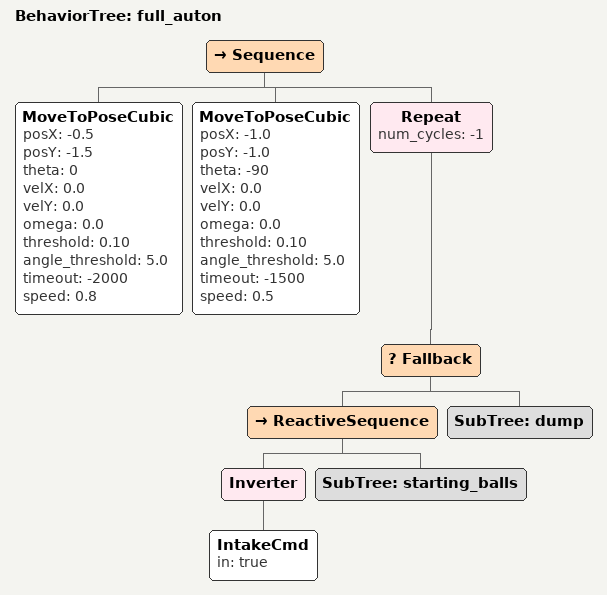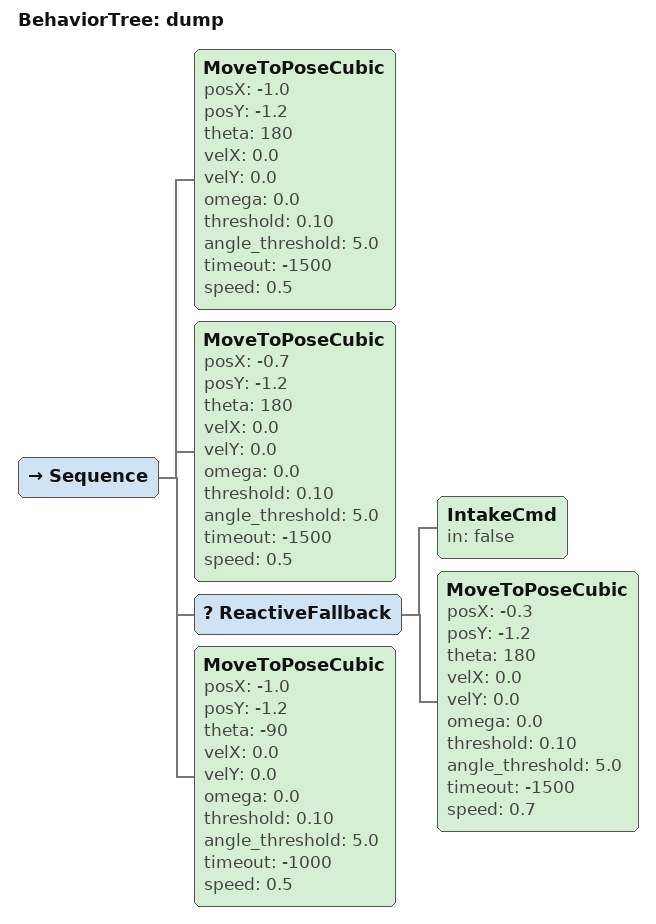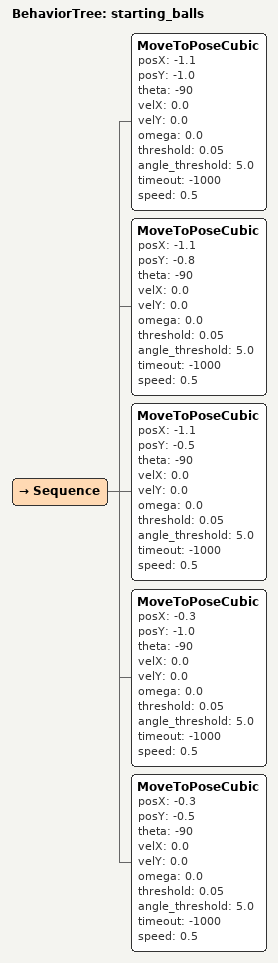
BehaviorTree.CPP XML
<?xml version="1.0" encoding="UTF-8"?>
<root BTCPP_format="4"
      main_tree_to_execute="full_auton">
  <BehaviorTree ID="full_auton">
    <Sequence>
      <MoveToPoseCubic posX="-0.5"
                  posY="-1.5"
                  theta="0"
                  velX="0.0"
                  velY="0.0"
                  omega="0.0"
                  threshold="0.10"
                  angle_threshold="5.0"
                  timeout="-2000"
                  speed="0.8"/>
      <MoveToPoseCubic posX="-1.0"
                  posY="-1.0"
                  theta="-90"
                  velX="0.0"
                  velY="0.0"
                  omega="0.0"
                  threshold="0.10"
                  angle_threshold="5.0"
                  timeout="-1500"
                  speed="0.5"/>
      <Repeat num_cycles="-1">
        <Fallback>
          <ReactiveSequence>
            <Inverter>
              <IntakeCmd in="true"/>
            </Inverter>
            <SubTree ID="starting_balls"/>
          </ReactiveSequence>
          <SubTree ID="dump"/>
        </Fallback>
      </Repeat>
    </Sequence>
  </BehaviorTree>

  <BehaviorTree ID="dump">
    <Sequence>
      <MoveToPoseCubic posX="-1.0"
                  posY="-1.2"
                  theta="180"
                  velX="0.0"
                  velY="0.0"
                  omega="0.0"
                  threshold="0.10"
                  angle_threshold="5.0"
                  timeout="-1500"
                  speed="0.5"/>
      <MoveToPoseCubic posX="-0.7"
                  posY="-1.2"
                  theta="180"
                  velX="0.0"
                  velY="0.0"
                  omega="0.0"
                  threshold="0.10"
                  angle_threshold="5.0"
                  timeout="-1500"
                  speed="0.5"/>
      <ReactiveFallback>
        <IntakeCmd in="false"/>
        <MoveToPoseCubic posX="-0.3"
                  posY="-1.2"
                  theta="180"
                  velX="0.0"
                  velY="0.0"
                  omega="0.0"
                  threshold="0.10"
                  angle_threshold="5.0"
                  timeout="-1500"
                  speed="0.7"/>
      </ReactiveFallback>
      <MoveToPoseCubic posX="-1.0"
                  posY="-1.2"
                  theta="-90"
                  velX="0.0"
                  velY="0.0"
                  omega="0.0"
                  threshold="0.10"
                  angle_threshold="5.0"
                  timeout="-1000"
                  speed="0.5"/>
    </Sequence>
  </BehaviorTree>

  <BehaviorTree ID="starting_balls">
    <Sequence>
      <MoveToPoseCubic posX="-1.1"
                       posY="-1.0"
                       theta="-90"
                       velX="0.0"
                       velY="0.0"
                       omega="0.0"
                       threshold="0.05"
                       angle_threshold="5.0"
                       timeout="-1000"
                       speed="0.5"/>
      <MoveToPoseCubic posX="-1.1"
                       posY="-0.8"
                       theta="-90"
                       velX="0.0"
                       velY="0.0"
                       omega="0.0"
                       threshold="0.05"
                       angle_threshold="5.0"
                       timeout="-1000"
                       speed="0.5"/>
      <MoveToPoseCubic posX="-1.1"
                       posY="-0.5"
                       theta="-90"
                       velX="0.0"
                       velY="0.0"
                       omega="0.0"
                       threshold="0.05"
                       angle_threshold="5.0"
                       timeout="-1000"
                       speed="0.5"/>
      <MoveToPoseCubic posX="-0.3"
                       posY="-1.0"
                       theta="-90"
                       velX="0.0"
                       velY="0.0"
                       omega="0.0"
                       threshold="0.05"
                       angle_threshold="5.0"
                       timeout="-1000"
                       speed="0.5"/>
      <MoveToPoseCubic posX="-0.3"
                       posY="-0.5"
                       theta="-90"
                       velX="0.0"
                       velY="0.0"
                       omega="0.0"
                       threshold="0.05"
                       angle_threshold="5.0"
                       timeout="-1000"
                       speed="0.5"/>
      </Sequence>
  </BehaviorTree>

</root>
